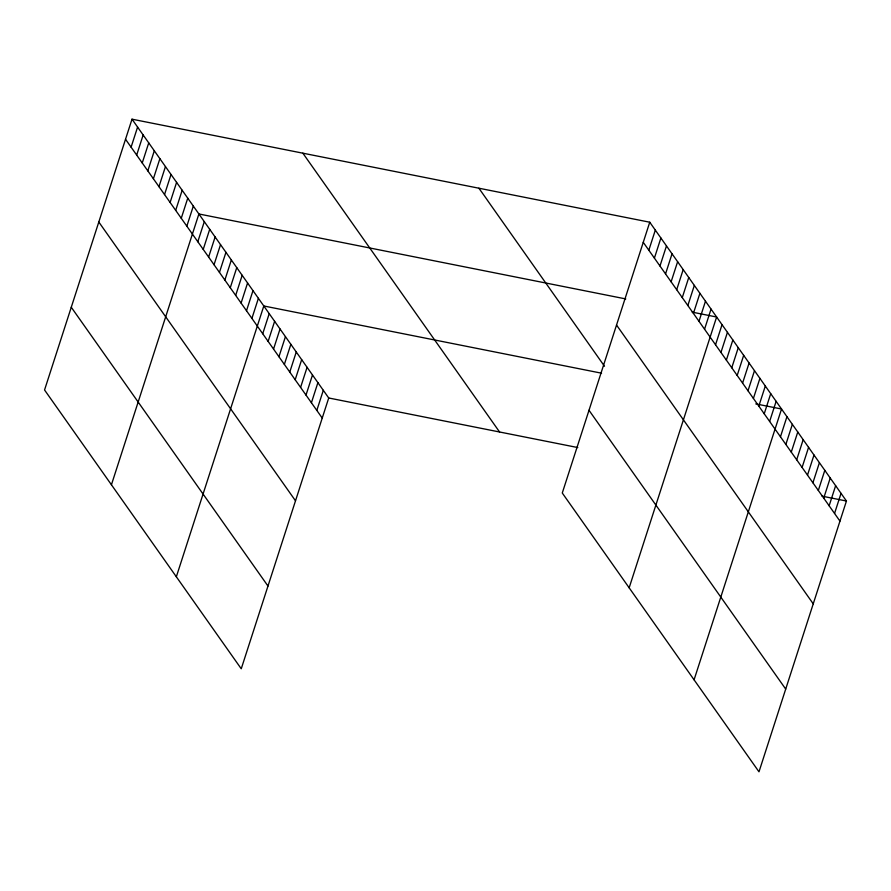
<?xml version="1.0" encoding="UTF-8"?>
<svg xmlns="http://www.w3.org/2000/svg" width="891" height="891" viewBox="0 0 891 891"><rect width="100%" height="100%" fill="white"/><g stroke="black" fill="none" stroke-linecap="round" stroke-linejoin="round"><path stroke-width="1.34" d="M132.013 119.182L44.55 389.98L241.249 668.785L328.723 397.987L132.013 119.182L649.751 222.215L846.45 501.02L758.987 771.818L562.277 493.013L649.751 222.215M131.1 147.171L137.593 127.079M136.668 155.079L143.161 134.975M142.248 162.975L148.73 142.883M147.817 170.872L154.31 150.779M153.397 178.768L159.879 158.676M158.966 186.676L165.459 166.572M164.534 194.572L171.027 174.48M170.114 202.469L176.596 182.377M175.683 210.365L182.176 190.273M181.263 218.273L187.745 198.181M186.832 226.169L193.325 206.077M111.431 484.771L198.893 213.974L625.772 298.93M197.813 241.728L204.306 221.636M203.226 249.402L209.708 229.31M208.628 257.065L215.121 236.973M214.04 264.738L220.534 244.646M219.453 272.401L225.946 252.309M224.866 280.064L231.348 259.972M230.268 287.737L236.761 267.645M235.681 295.4L242.174 275.308M241.093 303.074L247.575 282.982M246.495 310.736L252.988 290.644M251.908 318.399L258.401 298.307M176.34 576.778L263.803 305.981L601.559 373.195M262.722 333.735L269.216 313.643M268.135 341.409L274.628 321.317M273.548 349.072L280.03 328.979M278.95 356.734L285.443 336.642M284.363 364.408L290.856 344.316M289.775 372.07L296.269 351.978M295.188 379.744L301.67 359.652M300.59 387.407L307.083 367.315M306.003 395.069L312.496 374.977M311.416 402.743L317.898 382.651M316.817 410.406L323.31 390.314M648.826 250.215L655.319 230.123M654.406 258.112L660.888 238.02M659.975 266.008L666.468 245.916M665.544 273.916L672.037 253.824M671.123 281.812L677.617 261.72M676.692 289.709L683.185 269.617M682.272 297.605L688.754 277.513M687.841 305.513L694.334 285.421M693.41 313.409L699.903 293.317M698.99 321.306L705.483 301.214M704.558 329.202L711.051 309.11M629.157 587.815L716.62 317.018L692.218 312.151M715.54 344.772L722.033 324.68M720.953 352.435L727.446 332.343M726.365 360.109L732.847 340.017M731.767 367.771L738.26 347.679M737.18 375.445L743.673 355.353M742.593 383.108L749.086 363.016M748.006 390.77L754.488 370.678M753.407 398.444L759.9 378.352M758.82 406.107L765.313 386.015M764.233 413.78L770.715 393.688M769.635 421.443L776.128 401.351M694.078 679.811L781.541 409.014L755.78 403.89M780.46 436.779L786.942 416.687M785.862 444.442L792.355 424.35M791.275 452.116L797.768 432.024M796.688 459.778L803.17 439.686M802.089 467.441L808.582 447.349M807.502 475.115L813.995 455.023M812.915 482.777L819.408 462.685M818.328 490.451L824.81 470.348M823.73 498.114L830.223 478.022M829.142 505.776L835.635 485.684M834.555 513.45L841.037 493.358M328.723 397.987L577.802 447.56M822.048 496.164L846.45 501.02M643.257 242.319L839.957 521.112M616.539 325.048L813.238 603.842M478.89 188.213L604.499 366.257M589.007 410.283L785.706 689.088M302.862 153.185L499.573 431.99M125.531 139.274L322.23 418.079M98.801 222.004L295.511 500.809M71.269 307.25L267.979 586.044"/></g></svg>
